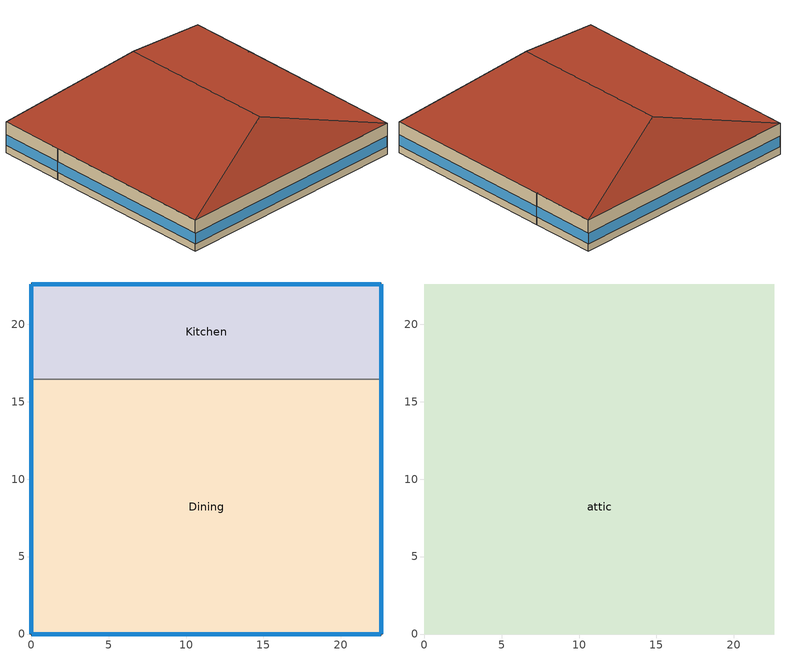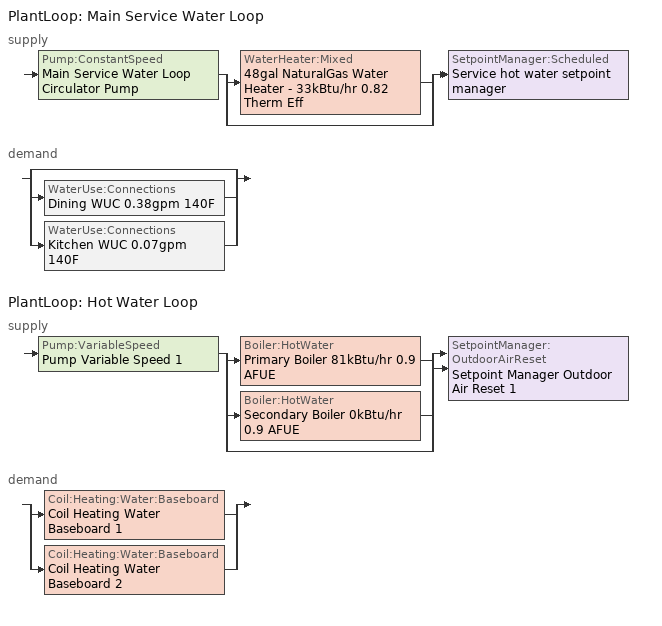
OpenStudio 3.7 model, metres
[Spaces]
Kitchen
 floor foundation (BTAP-Grnd-Floor-Mass:U-0.757_std): 22.61,22.61 22.61,16.44 0,16.44 0,22.61 z0
 wall outside: 22.61,16.44 22.61,22.61 0,22.61 0,16.44 z0:3.05
 wall to Dining: 0,16.44 22.61,16.44 z0:3.05
 window (BTAP-Ext-FixedWindow:U=0.173 SHGC=0.600): 22.61,16.47 22.61,22.58 / 0,22.58 0,16.47 z0.76:1.79; 22.58,22.61 0.03,22.61 z0.76:1.78
Dining
 floor foundation (BTAP-Grnd-Floor-Mass:U-0.757_std): 22.61,16.44 22.61,0 0,0 0,16.44 z0
 wall outside: 0,16.44 0,0 22.61,0 22.61,16.44 z0:3.05
 window (BTAP-Ext-FixedWindow:U=0.173 SHGC=0.600): 22.61,0.03 22.61,16.42 / 0.03,0 22.58,0 / 0,16.42 0,0.03 z0.76:1.78
attic
 floor to Dining: 22.61,16.44 22.61,0 0,0 0,16.44 z3.05
 floor to Kitchen: 22.61,22.61 22.61,16.44 0,16.44 0,22.61 z3.05
 roof outside: 11.3,18.84,6.82 22.61,22.61,3.05 0,22.61,3.05; 11.3,3.77,6.82 0,0,3.05 22.61,0,3.05; 11.3,18.84,6.82 0,22.61,3.05 0,0,3.05 11.3,3.77,6.82; 11.3,3.77,6.82 22.61,0,3.05 22.61,22.61,3.05 11.3,18.84,6.82
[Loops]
PlantLoop 'Main Service Water Loop'
 supply: Pump:ConstantSpeed 'Main Service Water Loop Circulator Pump' > split
  | WaterHeater:Mixed '48gal NaturalGas Water Heater - 33kBtu/hr 0.82 Therm Eff'
  | bypass
  join > SetpointManager:Scheduled 'Service hot water setpoint manager'
 demand: split
  | bypass
  | WaterUse:Connections 'Dining WUC 0.38gpm 140F'
  | WaterUse:Connections 'Kitchen WUC 0.07gpm 140F'
PlantLoop 'Hot Water Loop'
 supply: Pump:VariableSpeed 'Pump Variable Speed 1' > split
  | Boiler:HotWater 'Primary Boiler 81kBtu/hr 0.9 AFUE'
  | Boiler:HotWater 'Secondary Boiler 0kBtu/hr 0.9 AFUE'
  | bypass
  join > SetpointManager:OutdoorAirReset 'Setpoint Manager Outdoor Air Reset 1'
 demand: split
  | Coil:Heating:Water:Baseboard 'Coil Heating Water Baseboard 1'
  | Coil:Heating:Water:Baseboard 'Coil Heating Water Baseboard 2'
[Site]
Calgary Intl AP_AB_CAN: Latitude {deg}=51.11; Longitude {deg}=-114.02; Time Zone {hr}=-7; Elevation {m}=1084.1; Terrain=City
[Building]
FullServiceRestaurant: North Axis {deg}=0; Default Construction Set=BTAP-Mass at hdd = 5000.0; Standards Number of Stories=1; Standards Number of Above Ground Stories=1; Standards Template=NECB2020; Standards Building Type=FullServiceRestaurant
[Site:WaterMainsTemperature]
Calculation Method=Correlation; Annual Average Outdoor Air Temperature {C}=4.69167; Maximum Difference In Monthly Average Outdoor Air Temperatures {deltaC}=24.6
[Site:GroundTemperature:BuildingSurface]
19.527, 19.502, 19.536, 19.598, 20.002, 21.64, 22.225, 22.375, 21.449, 20.121, 19.802, 19.633
[SizingPeriod:DesignDay] Barometric Pressure {Pa}=88961; Rain Indicator=No; Snow Indicator=No; Day of Month=21; Daylight Saving Time Indicator=No; Humidity Condition Type=Wetbulb; Dry-Bulb Temperature Range Modifier Type=DefaultMultipliers
Name | Maximum Dry-Bulb Temperature {C} | Daily Dry-Bulb Temperature Range {deltaC} | Wind Speed {m/s} | Wind Direction {deg} | Month | Day Type | Wetbulb or DewPoint at Maximum Dry-Bulb {C} | Solar Model Indicator | ASHRAE Clear Sky Optical Depth for Beam Irradiance | ASHRAE Clear Sky Optical Depth for Diffuse Irradiance | Sky Clearness
Calgary Intl AP Ann Clg .4% Condns DB=>MWB | 28.8 | 12.3 | 4.5 | 160 | 7 | SummerDesignDay | 16 | ASHRAETau | 0.34 | 2.419
Calgary Intl AP Ann Clg .4% Condns WB=>MDB | 25.5 | 12.3 | 4.5 | 160 | 7 | SummerDesignDay | 17.8 | ASHRAETau | 0.34 | 2.419
Calgary Intl AP Ann Htg 99.6% Condns DB | -27.7 | 0 | 2.7 | 200 | 1 | WinterDesignDay | -27.7 | ASHRAEClearSky |  |  | 0
[ClimateZones]
Climate Zone Institution Name 1=ASHRAE; Climate Zone Document Name 1=ANSI/ASHRAE Standard 169; Climate Zone Document Year 1=2006; Climate Zone Value 1=7
[Site:GroundTemperature:Shallow]
-1.6, -5.4, -6.4, -5.5, -0.4, 5.3, 10.8, 14.7, 15.8, 14, 9.5, 4
[Site:GroundTemperature:Deep]
4, 1.3, -0.4, -0.9, 0.1, 2.3, 5.2, 8, 9.9, 10.3, 9.2, 7
[Site:GroundTemperature:FCfactorMethod]
January Ground Temperature {C}=5.5; February Ground Temperature {C}=-2; March Ground Temperature {C}=-7.6; April Ground Temperature {C}=-6.3; May Ground Temperature {C}=-6.6; June Ground Temperature {C}=-0.3; July Ground Temperature {C}=4.9; August Ground Temperature {C}=10.2; September Ground Temperature {C}=13.8; October Ground Temperature {C}=17; November Ground Temperature {C}=16.6; December Ground Temperature {C}=11.1
[Material:NoMass] Roughness=Smooth; Thermal Absorptance=0.9; Solar Absorptance=0.7
Name | Thermal Resistance {m2-K/W} | Visible Absorptance
Typical Carpet Pad; Typical Carpet Pad 1 | 0.21648 | 0.8
Typical Insulation 1 | 6.98591 | 0.7
Typical Insulation 2 | 4.38022 | 0.7
Typical Insulation 3 | 8.26445 | 0.7
Typical Carpet Pad 2 | 1.25503 | 0.8
Typical Carpet Pad 3; Typical Carpet Pad 4 | 3.45515 | 0.8
Typical Insulation 4 | 0.578017 | 0.7
Typical Insulation 5 | 0.578035 | 0.7
[Material]
Name | Roughness | Thickness {m} | Conductivity {W/m-K} | Density {kg/m3} | Specific Heat {J/kg-K} | Thermal Absorptance | Solar Absorptance | Visible Absorptance
G05 25mm wood | MediumSmooth | 0.0254 | 0.15 | 608 | 1630 | 0.9 | 0.5 | 0.5
100mm Normalweight concrete floor 1 | MediumSmooth | 0.1016 | 2.31 | 2322 | 832
G01 13mm gypsum board 1 | Smooth | 0.0127 | 0.16 | 800 | 1090 | 0.9 | 0.7 | 0.5
4 in. Normalweight Concrete Floor 1 | MediumRough | 0.1016 | 2.31 | 2322 | 832 | 0.9 | 0.7 | 0.7
1IN Stucco 1 | Smooth | 0.0253 | 0.6918 | 1858 | 837 | 0.9 | 0.7 | 0.92
8IN CONCRETE HW RefBldg 1 | Rough | 0.2032 | 1.311 | 2240 | 836.8 | 0.9 | 0.7 | 0.7
1/2IN Gypsum 1 | Smooth | 0.0127 | 0.16 | 784.9 | 830 | 0.9 | 0.4 | 0.4
Metal Roof Surface 1; F08 Metal surface 1 | Smooth | 0.0008 | 45.28 | 7824 | 500 | 0.9 | 0.7 | 0.7
6 in. Normalweight Concrete Floor 1; 6 in. Normalweight Concrete Floor 2; 6 in. Normalweight Concrete Floor 3 | MediumRough | 0.1524 | 2.31 | 2322 | 832 | 0.9 | 0.7 | 0.7
Expanded Polystyrene | MediumSmooth | 0.0363959 | 0.029 | 29 | 1210
[Construction]
BTAP-Int-Partition; BTAP-Int-Door: G05 25mm wood
BTAP-Int-Floor: 100mm Normalweight concrete floor 1, Typical Carpet Pad
BTAP-Int-Wall: G01 13mm gypsum board 1, G01 13mm gypsum board 1
BTAP-Int-Ceiling: Typical Carpet Pad, 100mm Normalweight concrete floor 1
BTAP-Int-Window: SimpleGlazing
BTAP-Ext-Floor-Mass:U-0.138: Typical Insulation 1, 4 in. Normalweight Concrete Floor 1, Typical Carpet Pad 1
BTAP-Ext-Wall-Mass:U-0.215: 1IN Stucco 1, 8IN CONCRETE HW RefBldg 1, Typical Insulation 2, 1/2IN Gypsum 1
BTAP-Ext-Roof-Metal:U-0.121: Metal Roof Surface 1, Typical Insulation 3
BTAP-Grnd-Floor-Mass:U-0.757: 6 in. Normalweight Concrete Floor 1, Typical Carpet Pad 2
BTAP-Grnd-Wall-Mass:U-0.284: 6 in. Normalweight Concrete Floor 2, Typical Carpet Pad 3
BTAP-Grnd-Roof-Mass:U-0.284: 6 in. Normalweight Concrete Floor 3, Typical Carpet Pad 4
BTAP-Ext-FixedWindow:U=0.173 SHGC=0.600; BTAP-Ext-GlassDoors:U=0.173 SHGC=0.600: SimpleGlazing:U=0.173 SHGC=0.600
BTAP-Ext-Door:U-1.73: F08 Metal surface 1, Typical Insulation 4
BTAP-Ext-OverHeadDoor:U-1.73: Typical Insulation 5
BTAP-Ext-Skylights:U=0.241 SHGC=0.600; BTAP-Ext-DaylightDomes:U=0.241 SHGC=0.600; BTAP-Ext-DaylightDiffuser:U=0.241 SHGC=0.600: SimpleGlazing:U=0.241 SHGC=0.600
BTAP-Grnd-Floor-Mass:U-0.757_std: 6 in. Normalweight Concrete Floor 1, Expanded Polystyrene
[DefaultConstructionSet]
BTAP-Mass at hdd = 5000.0: Default Exterior Surface Constructions=BTAP-Mass at hdd = 5000.0; Default Interior Surface Constructions=Default Surface Constructions 2; Default Ground Contact Surface Constructions=BTAP-Mass at hdd = 5000.0 1; Default Exterior SubSurface Constructions=BTAP-Mass at hdd = 5000.0; Default Interior SubSurface Constructions=Default Sub Surface Constructions 2; Interior Partition Construction=BTAP-Int-Partition
[DefaultSurfaceConstructions]
Name | Floor Construction | Wall Construction | Roof Ceiling Construction
Default Surface Constructions 2 | BTAP-Int-Floor | BTAP-Int-Wall | BTAP-Int-Ceiling
BTAP-Mass at hdd = 5000.0 | BTAP-Ext-Floor-Mass:U-0.138 | BTAP-Ext-Wall-Mass:U-0.215 | BTAP-Ext-Roof-Metal:U-0.121
BTAP-Mass at hdd = 5000.0 1 | BTAP-Grnd-Floor-Mass:U-0.757 | BTAP-Grnd-Wall-Mass:U-0.284 | BTAP-Grnd-Roof-Mass:U-0.284
[DefaultSubSurfaceConstructions]
Name | Fixed Window Construction | Operable Window Construction | Door Construction | Glass Door Construction | Overhead Door Construction | Skylight Construction | Tubular Daylight Dome Construction | Tubular Daylight Diffuser Construction
Default Sub Surface Constructions 2 | BTAP-Int-Window | BTAP-Int-Window | BTAP-Int-Door
BTAP-Mass at hdd = 5000.0 | BTAP-Ext-FixedWindow:U=0.173 SHGC=0.600 | BTAP-Ext-FixedWindow:U=0.173 SHGC=0.600 | BTAP-Ext-Door:U-1.73 | BTAP-Ext-GlassDoors:U=0.173 SHGC=0.600 | BTAP-Ext-OverHeadDoor:U-1.73 | BTAP-Ext-Skylights:U=0.241 SHGC=0.600 | BTAP-Ext-DaylightDomes:U=0.241 SHGC=0.600 | BTAP-Ext-DaylightDiffuser:U=0.241 SHGC=0.600
[WindowMaterial:SimpleGlazingSystem] Solar Heat Gain Coefficient=0.6; Visible Transmittance=0.21
Name | U-Factor {W/m2-K}
SimpleGlazing | 2.2
SimpleGlazing:U=0.173 SHGC=0.600 | 1.73
SimpleGlazing:U=0.241 SHGC=0.600 | 2.41
[Space] Volume {m3}=Autocalculate
Name | Space Type | Building Story | Thermal Zone | Part of Total Floor Area
Kitchen | Space Function Food preparation area | Building Story 1 | ALL_ST=Food preparation area_FL=Building Story 1_SCH=B | Yes
Dining | Space Function Dining area - family dining | Building Story 1 | ALL_ST=Dining area - family dining_FL=Building Story 1_SCH=B | Yes
attic | Space Function - undefined - | Building Story 2 | ALL_ST=- undefined -_FL=Building Story 2_SCH=A | No
[BuildingStory]
Name | Nominal Z Coordinate {m}
Building Story 1 | 0
Building Story 2 | 3.0488
[SpaceType] Standards Building Type=Space Function
Name | Default Schedule Set | Design Specification Outdoor Air Object | Standards Space Type
Space Function - undefined - | Space Function - undefined - Schedule Set | Space Function - undefined - Ventilation | - undefined -
Space Function Dining area - family dining | Space Function Dining area - family dining Schedule Set | Space Function Dining area - family dining Ventilation | Dining area - family dining
Space Function Food preparation area | Space Function Food preparation area Schedule Set | Space Function Food preparation area Ventilation | Food preparation area
[DesignSpecification:OutdoorAir]
Name | Outdoor Air Flow per Person {m3/s-person} | Outdoor Air Flow per Floor Area {m3/s-m2} | Outdoor Air Flow Air Changes per Hour {1/hr} | Outdoor Air Method
Space Function - undefined - Ventilation | 0 | 0 | 0
Space Function Dining area - family dining Ventilation | 0.0266603 | 0.0009144 |  | Sum
Space Function Food preparation area Ventilation | 0.0152345 | 0.0006096 |  | Sum
[DefaultScheduleSet]
Name | Number of People Schedule | People Activity Level Schedule | Lighting Schedule | Electric Equipment Schedule
Space Function - undefined - Schedule Set
Space Function Dining area - family dining Schedule Set | NECB-B-Occupancy | NECB-Activity | NECB-B-Lighting | NECB-B-Electric-Equipment
Space Function Food preparation area Schedule Set | NECB-B-Occupancy | NECB-Activity | NECB-B-Occupancy-NECB-B-Lighting-0.0-0.0-0.67-Light Ruleset | NECB-B-Electric-Equipment
[ThermostatSetpoint:DualSetpoint]
Name | Heating Setpoint Temperature Schedule | Cooling Setpoint Temperature Schedule
Space Function - undefined - Thermostat 3
Space Function Dining area - family dining Thermostat 3; Space Function Food preparation area Thermostat 3 | NECB-B-Thermostat Setpoint-Heating | NECB-B-Thermostat Setpoint-Cooling
[People:Definition] Number of People Calculation Method=People/Area; Fraction Radiant=0.3
Name | People per Space Floor Area {person/m2}
Space Function Dining area - family dining People Definition | 0.100036
Space Function Food preparation area People Definition | 0.0500182
[People] Work Efficiency Schedule=Work Efficiency Schedule; Clothing Insulation Schedule=Clothing Schedule; Air Velocity Schedule=Air Velocity Schedule; Multiplier=1
Name | People Definition | Space or SpaceType
Space Function Dining area - family dining People | Space Function Dining area - family dining People Definition | Space Function Dining area - family dining
Space Function Food preparation area People | Space Function Food preparation area People Definition | Space Function Food preparation area
[Lights:Definition] Design Level Calculation Method=Watts/Area; Fraction Radiant=0.5; Fraction Visible=0.2
Name | Watts per Space Floor Area {W/m2}
Space Function Dining area - family dining Lights Definition | 6.50001
Space Function Food preparation area Lights Definition | 11.7
[Lights] Fraction Replaceable=1
Name | Lights Definition | Space or SpaceType
Space Function Dining area - family dining Lights | Space Function Dining area - family dining Lights Definition | Space Function Dining area - family dining
Space Function Food preparation area Lights | Space Function Food preparation area Lights Definition | Space Function Food preparation area
[ElectricEquipment:Definition] Design Level Calculation Method=Watts/Area; Fraction Radiant=0.5
Name | Watts per Space Floor Area {W/m2}
Space Function Dining area - family dining Elec Equip Definition | 1.00036
Space Function Food preparation area Elec Equip Definition | 10.0036
[ElectricEquipment]
Name | Electric Equipment Definition | Space or SpaceType
Space Function Dining area - family dining Elec Equip | Space Function Dining area - family dining Elec Equip Definition | Space Function Dining area - family dining
Space Function Food preparation area Elec Equip | Space Function Food preparation area Elec Equip Definition | Space Function Food preparation area
[SpaceInfiltration:DesignFlowRate] Schedule=Always On Discrete; Design Flow Rate Calculation Method=Flow/ExteriorArea; Flow per Exterior Surface Area {m3/s-m2}=0.000474073; Constant Term Coefficient=0; Temperature Term Coefficient=0; Velocity Term Coefficient=0.224; Velocity Squared Term Coefficient=0
Name | Space or SpaceType
attic Infiltration | attic
Dining Infiltration | Dining
Kitchen Infiltration | Kitchen
[ThermalZone] Use Ideal Air Loads=No
Name | Thermostat
ALL_ST=- undefined -_FL=Building Story 2_SCH=A | Space Function - undefined - Thermostat 3
ALL_ST=Dining area - family dining_FL=Building Story 1_SCH=B | Space Function Dining area - family dining Thermostat 3
ALL_ST=Food preparation area_FL=Building Story 1_SCH=B | Space Function Food preparation area Thermostat 3
[Sizing:Zone] Zone Cooling Design Supply Air Temperature {C}=14; Zone Heating Design Supply Air Temperature {C}=40; Zone Cooling Design Supply Air Humidity Ratio {kg-H2O/kg-air}=0.0085; Zone Heating Design Supply Air Humidity Ratio {kg-H2O/kg-air}=0.008; Cooling Design Air Flow Method=DesignDay; Heating Design Air Flow Method=DesignDay; Account for Dedicated Outdoor Air System=No; Dedicated Outdoor Air System Control Strategy=NeutralSupplyAir; Dedicated Outdoor Air Low Setpoint Temperature for Design {C}=autosize; Dedicated Outdoor Air High Setpoint Temperature for Design {C}=autosize; Zone Load Sizing Method=Sensible Load Only No Latent Load; Zone Latent Cooling Design Supply Air Humidity Ratio Input Method=HumidityRatioDifference; Zone Cooling Design Supply Air Humidity Ratio Difference {kgWater/kgDryAir}=0.005; Zone Latent Heating Design Supply Air Humidity Ratio Input Method=HumidityRatioDifference; Zone Humidification Design Supply Air Humidity Ratio Difference {kgWater/kgDryAir}=0.005
Name | Zone Cooling Design Supply Air Temperature Input Method | Zone Cooling Design Supply Air Temperature Difference {deltaC} | Zone Heating Design Supply Air Temperature Input Method | Zone Heating Design Supply Air Temperature Difference {deltaC} | Zone Heating Sizing Factor | Zone Cooling Sizing Factor
ALL_ST=- undefined -_FL=Building Story 2_SCH=A | SupplyAirTemperature | 11.11 | SupplyAirTemperature | 11.11
ALL_ST=Dining area - family dining_FL=Building Story 1_SCH=B; ALL_ST=Food preparation area_FL=Building Story 1_SCH=B | TemperatureDifference | 11 | TemperatureDifference | 21 | 1.3 | 1.1
[Zone equipment]
ALL_ST=Dining area - family dining_FL=Building Story 1_SCH=B: Zone HVAC Baseboard Convective Water 1
ALL_ST=Food preparation area_FL=Building Story 1_SCH=B: Zone HVAC Baseboard Convective Water 2
[Foundation:Kiva]
Bldg Kiva Foundation: Wall Height Above Grade {m}=0; Wall Depth Below Slab {m}=0
[SurfaceProperty:ExposedFoundationPerimeter] Exposed Perimeter Calculation Method=TotalExposedPerimeter
Name | Total Exposed Perimeter {m}
Dining_Floor | 55.4941
Kitchen_Floor | 34.9407
[Foundation:Kiva:Settings]

[PlantLoop] Glycol Concentration=0; Plant Loop Volume {m3}=Autocalculate; Load Distribution Scheme=Optimal
Name | Maximum Loop Temperature {C} | Minimum Loop Temperature {C} | Fluid Type
Main Service Water Loop | 60 | 10
Hot Water Loop |  |  | Water
[Sizing:Plant] Loop Type=Heating; Sizing Option=NonCoincident; Zone Timesteps in Averaging Window=1; Coincident Sizing Factor Mode=None
Name | Design Loop Exit Temperature {C} | Loop Design Temperature Difference {deltaC}
Main Service Water Loop | 60 | 5
Hot Water Loop | 82 | 16
[SetpointManager:Scheduled]
Service hot water setpoint manager: Control Variable=Temperature; Schedule=Service Water Loop Temp - 140F; Setpoint Node or NodeList=Main Service Water Loop Supply Outlet Node
[Pump:ConstantSpeed]
Main Service Water Loop Circulator Pump: Rated Flow Rate {m3/s}=autosize; Rated Pump Head {Pa}=287937; Rated Power Consumption {W}=autosize; Motor Efficiency=0.7; Fraction of Motor Inefficiencies to Fluid Stream=0; Pump Control Type=Intermittent; Design Power Sizing Method=PowerPerFlowPerPressure; Design Electric Power per Unit Flow Rate {W/(m3/s)}=348701.1; Design Shaft Power per Unit Flow Rate per Unit Head {W-s/m3-Pa}=1.28205
[WaterHeater:Mixed]
48gal NaturalGas Water Heater - 33kBtu/hr 0.82 Therm Eff: Tank Volume {m3}=0.18232; Setpoint Temperature Schedule=Service Water Loop Temp - 140F; Deadband Temperature Difference {deltaC}=2; Maximum Temperature Limit {C}=60; Heater Control Type=Cycle; Heater Maximum Capacity {W}=9526.21; Heater Fuel Type=NaturalGas; Heater Thermal Efficiency=0.82; Part Load Factor Curve=SWH-EFFFPLR-NECB2011; Off Cycle Parasitic Fuel Consumption Rate {W}=31.1488; Off Cycle Parasitic Fuel Type=NaturalGas; Off Cycle Parasitic Heat Fraction to Tank=0.8; On Cycle Parasitic Fuel Consumption Rate {W}=31.1488; On Cycle Parasitic Fuel Type=NaturalGas; On Cycle Parasitic Heat Fraction to Tank=0; Ambient Temperature Indicator=Schedule; Ambient Temperature Schedule=Water Heater Ambient Temp Schedule 71.6F; Off Cycle Loss Coefficient to Ambient Temperature {W/K}=4.97773; On Cycle Loss Coefficient to Ambient Temperature {W/K}=4.97773; Use Side Effectiveness=1; Source Side Effectiveness=1; Use Side Design Flow Rate {m3/s}=autosize; Source Side Design Flow Rate {m3/s}=autosize; Indirect Water Heating Recovery Time {hr}=1.5; Source Side Flow Control Mode=IndirectHeatPrimarySetpoint
[WaterHeater:Sizing]
48gal NaturalGas Water Heater - 33kBtu/hr 0.82 Therm Eff: Design Mode=PeakDraw; Time Storage Can Meet Peak Draw {hr}=0.538503; Time for Tank Recovery {hr}=0; Nominal Tank Volume for Autosizing Plant Connections {m3}=1
[WaterUse:Equipment:Definition] Target Temperature Schedule=Mixed Water At Faucet Temp - 140F; Sensible Fraction Schedule=Fraction Sensible - 0.2; Latent Fraction Schedule=Fraction Latent - 0.05
Name | Peak Flow Rate {m3/s}
Dining 0.38gpm 140F | 2.36933e-05
Kitchen 0.07gpm 140F | 4.44248e-06
[WaterUse:Equipment] Flow Rate Fraction Schedule=NECB-B-Service Water Heating
Name | Water Use Equipment Definition | Space
Dining Service Water Use 0.38gpm 140F | Dining 0.38gpm 140F | Dining
Kitchen Service Water Use 0.07gpm 140F | Kitchen 0.07gpm 140F | Kitchen
[WaterUse:Connections] Drain Water Heat Exchanger Type=None; Drain Water Heat Exchanger Destination=Plant
Name | Water Use Equipment Name 1
Dining WUC 0.38gpm 140F | Dining Service Water Use 0.38gpm 140F
Kitchen WUC 0.07gpm 140F | Kitchen Service Water Use 0.07gpm 140F
[Pump:VariableSpeed]
Pump Variable Speed 1: Rated Pump Head {Pa}=200710; Motor Efficiency=0.855; Pump Control Type=Intermittent; Skin Loss Radiative Fraction=0.5; Design Power Sizing Method=PowerPerFlowPerPressure; Design Electric Power per Unit Flow Rate {W/(m3/s)}=348701.1; Design Shaft Power per Unit Flow Rate per Unit Head {W-s/m3-Pa}=1.28205; Design Minimum Flow Rate Fraction=0
[Boiler:HotWater] Fuel Type=NaturalGas; Nominal Thermal Efficiency=0.9; Normalized Boiler Efficiency Curve=BOILER-EFFFPLR-NECB2011; Water Outlet Upper Temperature Limit {C}=99; Boiler Flow Mode=ConstantFlow; On Cycle Parasitic Electric Load {W}=0; Off Cycle Parasitic Fuel Load {W}=0; Sizing Factor=1
Name | Nominal Capacity {W}
Primary Boiler 81kBtu/hr 0.9 AFUE | 23743.5
Secondary Boiler 0kBtu/hr 0.9 AFUE | 0.001
[SetpointManager:OutdoorAirReset]
Setpoint Manager Outdoor Air Reset 1: Control Variable=Temperature; Setpoint at Outdoor Low Temperature {C}=82; Outdoor Low Temperature {C}=-16; Setpoint at Outdoor High Temperature {C}=60; Outdoor High Temperature {C}=0; Setpoint Node or NodeList=Hot Water Loop Supply Outlet Node
[Coil:Heating:Water:Baseboard] Heating Design Capacity Method=HeatingDesignCapacity; Heating Design Capacity {W}=autosize; Heating Design Capacity Per Floor Area {W/m2}=0; Fraction of Autosized Heating Design Capacity=0.8
Coil Heating Water Baseboard 1; Coil Heating Water Baseboard 2
[ZoneHVAC:Baseboard:Convective:Water] Availability Schedule=Always On Discrete
Name | Heating Coil
Zone HVAC Baseboard Convective Water 1 | Coil Heating Water Baseboard 1
Zone HVAC Baseboard Convective Water 2 | Coil Heating Water Baseboard 2
[Schedule:Ruleset]
Clothing Schedule: Default Day Schedule=Clothing Schedule Default Winter Clothes
Air Velocity Schedule: Default Day Schedule=Air Velocity Schedule Default
Work Efficiency Schedule: Default Day Schedule=Work Efficiency Schedule Default
NECB-B-Occupancy: Default Day Schedule=NECB-B-Occupancy Default
NECB-Activity: Default Day Schedule=NECB-Activity Default; Summer Design Day Schedule=NECB-Activity Summer Design Day; Winter Design Day Schedule=NECB-Activity Winter Design Day
NECB-B-Lighting: Default Day Schedule=NECB-B-Lighting Default
NECB-B-Electric-Equipment: Default Day Schedule=NECB-B-Electric-Equipment Default
NECB-B-Thermostat Setpoint-Heating: Default Day Schedule=NECB-B-Thermostat Setpoint-Heating Default
NECB-B-Thermostat Setpoint-Cooling: Default Day Schedule=NECB-B-Thermostat Setpoint-Cooling Default
NECB-B-Occupancy-NECB-B-Lighting-0.0-0.0-0.67-Light Ruleset: Default Day Schedule=NECB-B-Occupancy-NECB-B-Lighting-0.0-0.0-0.67-Light Default
Service Water Loop Temp - 140F: Default Day Schedule=Service Water Loop Temp - 140F Default
Water Heater Ambient Temp Schedule 71.6F: Default Day Schedule=Water Heater Ambient Temp Schedule 71.6F Default
NECB-B-Service Water Heating: Default Day Schedule=NECB-B-Service Water Heating Default
Fraction Sensible - 0.2: Default Day Schedule=Fraction Sensible - 0.2 Default
Fraction Latent - 0.05: Default Day Schedule=Fraction Latent - 0.05 Default
Mixed Water At Faucet Temp - 140F: Default Day Schedule=Mixed Water At Faucet Temp - 140F Default
[Schedule:Day]
Clothing Schedule Default Winter Clothes: 24, 0, 1
Clothing Schedule Summer Clothes: 24, 0, 0.5
Air Velocity Schedule Default; Fraction Sensible - 0.2 Default: 24, 0, 0.2
Work Efficiency Schedule Default: 24, 0, 0
NECB-B-Occupancy Default; NECB-B-Occupancy Default|Wkdy Day: No, 1, 0, 0.3, 2, 0, 0.1, 9, 0, 0, 10, 0, 0.1, 11, 0, 0.2, 12, 0, 0.5, 13, 0, 0.9, 14, 0, 0.8, 15, 0, 0.5, 17, 0, 0.2, 18, 0, 0.3, 19, 0, 0.6, 22, 0, 0.9, 23, 0, 0.6, 24, 0, 0.4
NECB-B-Occupancy Sat Day: No, 1, 0, 0.5, 2, 0, 0.3, 9, 0, 0, 10, 0, 0.1, 11, 0, 0.2, 12, 0, 0.5, 13, 0, 0.9, 14, 0, 0.8, 15, 0, 0.5, 17, 0, 0.2, 18, 0, 0.3, 19, 0, 0.6, 22, 0, 0.9, 24, 0, 0.6
NECB-B-Occupancy Sun|Hol Day: No, 1, 0, 0.1, 2, 0, 0.3, 10, 0, 0, 11, 0, 0.1, 12, 0, 0.4, 14, 0, 0.5, 15, 0, 0.4, 18, 0, 0.2, 19, 0, 0.5, 21, 0, 0.7, 22, 0, 0.5, 23, 0, 0.3, 24, 0, 0.1
NECB-Activity Default; NECB-Activity Winter Design Day; NECB-Activity Summer Design Day: No, 24, 0, 130
NECB-B-Lighting Default; NECB-B-Lighting Default|Wkdy Day; NECB-B-Lighting Sat Day; NECB-B-Electric-Equipment Default; NECB-B-Electric-Equipment Default|Wkdy Day; NECB-B-Electric-Equipment Sat Day: No, 1, 0, 0.9, 2, 0, 0.5, 9, 0, 0.1, 10, 0, 0.5, 11, 0, 0.7, 24, 0, 0.9
NECB-B-Lighting Sun|Hol Day; NECB-B-Electric-Equipment Sun|Hol Day: No, 2, 0, 0.5, 10, 0, 0.1, 11, 0, 0.5, 23, 0, 0.9, 24, 0, 0.5
NECB-B-Thermostat Setpoint-Heating Default; NECB-B-Thermostat Setpoint-Heating Default|Wkdy Day; NECB-B-Thermostat Setpoint-Heating Sat Day: No, 2, 0, 22, 8, 0, 18, 9, 0, 20, 24, 0, 22
NECB-B-Thermostat Setpoint-Heating Sun|Hol Day: No, 1, 0, 18, 2, 0, 22, 9, 0, 18, 10, 0, 20, 23, 0, 22, 24, 0, 18
NECB-B-Thermostat Setpoint-Cooling Default; NECB-B-Thermostat Setpoint-Cooling Default|Wkdy Day; NECB-B-Thermostat Setpoint-Cooling Sat Day: No, 1, 0, 24, 8, 0, 35, 24, 0, 24
NECB-B-Thermostat Setpoint-Cooling Sun|Hol Day: No, 9, 0, 35, 23, 0, 24, 24, 0, 35
NECB-B-Occupancy-NECB-B-Lighting-0.0-0.0-0.67-Light Default; NECB-B-Occupancy-NECB-B-Lighting-0.0-0.0-0.67-Default|Wkdy-Light Day; NECB-B-Occupancy-NECB-B-Lighting-0.0-0.0-0.67-Sat-Light Day: 1, 0, 0.9, 2, 0, 0.5, 9, 0, 0.1, 10, 0, 0.5, 11, 0, 0.7, 24, 0, 0.9
NECB-B-Occupancy-NECB-B-Lighting-0.0-0.0-0.67-Sun|Hol-Light Day: 2, 0, 0.5, 10, 0, 0.1, 11, 0, 0.5, 23, 0, 0.9, 24, 0, 0.5
Service Water Loop Temp - 140F Default; Mixed Water At Faucet Temp - 140F Default: 24, 0, 60
Water Heater Ambient Temp Schedule 71.6F Default: 24, 0, 22
NECB-B-Service Water Heating Default; NECB-B-Service Water Heating Default|Wkdy Day: No, 1, 0, 0.6, 2, 0, 0.5, 9, 0, 0.05, 11, 0, 0.7, 12, 0, 0.4, 13, 0, 0.5, 15, 0, 0.6, 16, 0, 0.4, 18, 0, 0.3, 19, 0, 0.4, 20, 0, 0.5, 22, 0, 0.8, 24, 0, 0.9
NECB-B-Service Water Heating Sat Day: No, 1, 0, 0.7, 2, 0, 0.6, 9, 0, 0.05, 11, 0, 0.7, 12, 0, 0.4, 13, 0, 0.5, 15, 0, 0.6, 16, 0, 0.4, 18, 0, 0.3, 19, 0, 0.4, 20, 0, 0.5, 22, 0, 0.8, 24, 0, 0.9
NECB-B-Service Water Heating Sun|Hol Day: No, 1, 0, 0.5, 2, 0, 0.6, 9, 0, 0.05, 11, 0, 0.7, 12, 0, 0.4, 13, 0, 0.5, 15, 0, 0.6, 16, 0, 0.4, 18, 0, 0.3, 19, 0, 0.4, 20, 0, 0.5, 22, 0, 0.8, 24, 0, 0.5
Fraction Latent - 0.05 Default: 24, 0, 0.05
[Schedule:Rule] Date Specification Type=DateRange; Start Day=1
Name | Schedule Ruleset | Rule Order | Day Schedule | Start Month | End Month | End Day | Apply Monday | Apply Tuesday | Apply Wednesday | Apply Thursday | Apply Friday | Apply Saturday | Apply Sunday
Schedule Rule 1 | Clothing Schedule | 0 | Clothing Schedule Summer Clothes | 5 | 9 | 30
Schedule Rule 2 | NECB-B-Occupancy | 2 | NECB-B-Occupancy Default|Wkdy Day | 1 | 12 | 31 | Yes | Yes | Yes | Yes | Yes
Schedule Rule 3 | NECB-B-Occupancy | 1 | NECB-B-Occupancy Sat Day | 1 | 12 | 31 |  |  |  |  |  | Yes
Schedule Rule 4 | NECB-B-Occupancy | 0 | NECB-B-Occupancy Sun|Hol Day | 1 | 12 | 31 |  |  |  |  |  |  | Yes
Schedule Rule 5 | NECB-B-Lighting | 2 | NECB-B-Lighting Default|Wkdy Day | 1 | 12 | 31 | Yes | Yes | Yes | Yes | Yes
Schedule Rule 6 | NECB-B-Lighting | 1 | NECB-B-Lighting Sat Day | 1 | 12 | 31 |  |  |  |  |  | Yes
Schedule Rule 7 | NECB-B-Lighting | 0 | NECB-B-Lighting Sun|Hol Day | 1 | 12 | 31 |  |  |  |  |  |  | Yes
Schedule Rule 8 | NECB-B-Electric-Equipment | 2 | NECB-B-Electric-Equipment Default|Wkdy Day | 1 | 12 | 31 | Yes | Yes | Yes | Yes | Yes
Schedule Rule 9 | NECB-B-Electric-Equipment | 1 | NECB-B-Electric-Equipment Sat Day | 1 | 12 | 31 |  |  |  |  |  | Yes
Schedule Rule 10 | NECB-B-Electric-Equipment | 0 | NECB-B-Electric-Equipment Sun|Hol Day | 1 | 12 | 31 |  |  |  |  |  |  | Yes
Schedule Rule 11 | NECB-B-Thermostat Setpoint-Heating | 2 | NECB-B-Thermostat Setpoint-Heating Default|Wkdy Day | 1 | 12 | 31 | Yes | Yes | Yes | Yes | Yes
Schedule Rule 12 | NECB-B-Thermostat Setpoint-Heating | 1 | NECB-B-Thermostat Setpoint-Heating Sat Day | 1 | 12 | 31 |  |  |  |  |  | Yes
Schedule Rule 13 | NECB-B-Thermostat Setpoint-Heating | 0 | NECB-B-Thermostat Setpoint-Heating Sun|Hol Day | 1 | 12 | 31 |  |  |  |  |  |  | Yes
Schedule Rule 14 | NECB-B-Thermostat Setpoint-Cooling | 2 | NECB-B-Thermostat Setpoint-Cooling Default|Wkdy Day | 1 | 12 | 31 | Yes | Yes | Yes | Yes | Yes
Schedule Rule 15 | NECB-B-Thermostat Setpoint-Cooling | 1 | NECB-B-Thermostat Setpoint-Cooling Sat Day | 1 | 12 | 31 |  |  |  |  |  | Yes
Schedule Rule 16 | NECB-B-Thermostat Setpoint-Cooling | 0 | NECB-B-Thermostat Setpoint-Cooling Sun|Hol Day | 1 | 12 | 31 |  |  |  |  |  |  | Yes
Schedule Rule 17 | NECB-B-Occupancy-NECB-B-Lighting-0.0-0.0-0.67-Light Ruleset | 2 | NECB-B-Occupancy-NECB-B-Lighting-0.0-0.0-0.67-Default|Wkdy-Light Day | 1 | 12 | 31 | Yes | Yes | Yes | Yes | Yes
Schedule Rule 18 | NECB-B-Occupancy-NECB-B-Lighting-0.0-0.0-0.67-Light Ruleset | 1 | NECB-B-Occupancy-NECB-B-Lighting-0.0-0.0-0.67-Sat-Light Day | 1 | 12 | 31 |  |  |  |  |  | Yes
Schedule Rule 19 | NECB-B-Occupancy-NECB-B-Lighting-0.0-0.0-0.67-Light Ruleset | 0 | NECB-B-Occupancy-NECB-B-Lighting-0.0-0.0-0.67-Sun|Hol-Light Day | 1 | 12 | 31 |  |  |  |  |  |  | Yes
Schedule Rule 20 | NECB-B-Service Water Heating | 2 | NECB-B-Service Water Heating Default|Wkdy Day | 1 | 12 | 31 | Yes | Yes | Yes | Yes | Yes
Schedule Rule 21 | NECB-B-Service Water Heating | 1 | NECB-B-Service Water Heating Sat Day | 1 | 12 | 31 |  |  |  |  |  | Yes
Schedule Rule 22 | NECB-B-Service Water Heating | 0 | NECB-B-Service Water Heating Sun|Hol Day | 1 | 12 | 31 |  |  |  |  |  |  | Yes
[Schedule:Constant]
Always On Discrete: Value=1
[Curve:Cubic] Minimum Value of x=0; Maximum Value of x=1
Name | Coefficient1 Constant | Coefficient2 x | Coefficient3 x**2 | Coefficient4 x**3
BOILER-EFFFPLR-NECB2011 | 0.3831 | 2.0567 | -2.6469 | 1.2148
SWH-EFFFPLR-NECB2011 | 0.7576 | 1.0071 | -1.4443 | 0.6844
